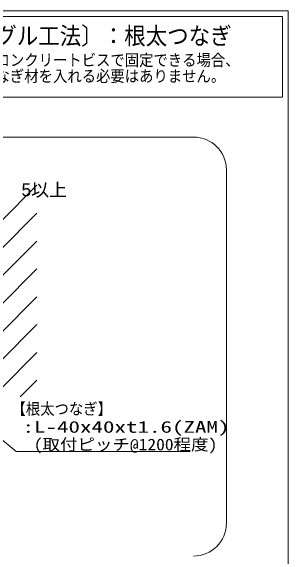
# Model space of a CAD drawing. Units: millimetres, scale not verified. Extents: x -4131 to 4169, y -981 to 998.
# Drawn here: x -2379.4 to -2130.9, y -105.1 to 384.2 of the extents above; entities that cross this region are included whole.
import ezdxf
from ezdxf.enums import TextEntityAlignment as Align

# ---------------------------------------------------------------- set-up
doc = ezdxf.new("R2010")
doc.units = ezdxf.units.MM
doc.header["$LTSCALE"] = 10
for name, color, linetype, lineweight in [('0-0_図枠', 7, 'Continuous', 9), ('0-2_文字', 4, 'Continuous', 9), ('0-3_寸法', 7, 'Continuous', 9), ('0-4_一般', 4, 'Continuous', 9)]:
    doc.layers.add(name, color=color, linetype=linetype, lineweight=lineweight)
doc.styles.add('ＭＳ ゴシック', font='')
doc.styles.add('ＭＳ Ｐゴシック', font='')
doc.styles.get('ＭＳ ゴシック').set_extended_font_data('MS Gothic')
doc.styles.get('ＭＳ Ｐゴシック').set_extended_font_data('MS PGothic')

# ---------------------------------------------------------------- blocks, each defined once
blk = doc.blocks.new('グループ-65-1')
at = {"layer": '0-4_一般'}
for p, q in [((-22739.1, 5192.8), (-23070.9, 4861)), ((-22739.1, 4942.8), (-23070.9, 4611)), ((-22739.1, 4692.8), (-23070.9, 4361)), ((-22739.1, 4442.8), (-23070.9, 4111)), ((-22739.1, 4192.8), (-23070.9, 3861)), ((-22739.1, 3942.8), (-23070.9, 3611)), ((-22739.1, 3692.8), (-23070.9, 3361)), ((-22739.1, 3442.8), (-22887.9, 3294))]:
    blk.add_line(p, q, dxfattribs=at)

msp = doc.modelspace()

# ---------------------------------------------------------------- linework, layer by layer
at = {"layer": '0-0_図枠', "color": 5}
msp.add_lwpolyline([(-4130.95, 384.21), (-2130.95, 384.21), (-2130.95, -915.79), (-4130.95, -915.79)], close=True, dxfattribs=at)
at = {"layer": '0-2_文字'}
for p, q in [((-2374.57, -11.22), (-2473.66, 69.4)), ((-2218.65, -11.22), (-2374.57, -11.22))]:
    msp.add_line(p, q, dxfattribs=at)
at = {"layer": '0-3_寸法'}
msp.add_lwpolyline([(-2441.95, 379.21), (-2135.95, 379.21), (-2135.95, 306.66), (-2441.95, 306.66)], close=True, dxfattribs=at)
at = {"layer": '0-4_一般', "color": 7}
for p, q in [((-3002.79, 271), (-2215.74, 271)), ((-2186.26, 241.52), (-2186.26, -75.61))]:
    msp.add_line(p, q, dxfattribs=at)
for centre, start, end in [((-2215.74, 241.52), 0, 90), ((-2215.74, -75.61), 270, 0)]:
    msp.add_arc(centre, 29.48, start, end, dxfattribs=at)

# ---------------------------------------------------------------- block references
at = {"layer": '0-4_一般', "xscale": 0.1, "yscale": 0.1}
msp.add_blockref('グループ-65-1', (-82.35, -291.6), dxfattribs=at)

# ---------------------------------------------------------------- texts
at = {"layer": '0-2_文字', "style": 'ＭＳ ゴシック'}
for s, height, width, p in [('〔シングル工法〕：根太つなぎ', 15.69, 0.9, (-2451.18, 349.28)), ('束材をコンクリートビスで固定できる場合、', 10.48, 0.9, (-2431.71, 331.72)), ('根太つなぎ材を入れる必要はありません。', 10.48, 0.9, (-2431.71, 317.34)), ('【根太つなぎ】', 10.48, 0.9, (-2378.83, 18.7)), ('\u3000:L-40x40xt1.6(ZAM)', 10.45, 1.45, (-2389.67, 2.49)), ('\u3000(取付ピッチ@1200程度)', 10.45, 1.1, (-2374.57, -13.29))]:
    msp.add_text(s, height=height, dxfattribs=dict(at, width=width)).set_placement(p, align=Align.BOTTOM_LEFT)
at = {"layer": '0-3_寸法', "style": 'ＭＳ Ｐゴシック'}
msp.add_text('5以上', height=11.8, dxfattribs=at).set_placement((-2369.83, 214.25), align=Align.BOTTOM_LEFT)

doc.saveas('drawing.dxf')
